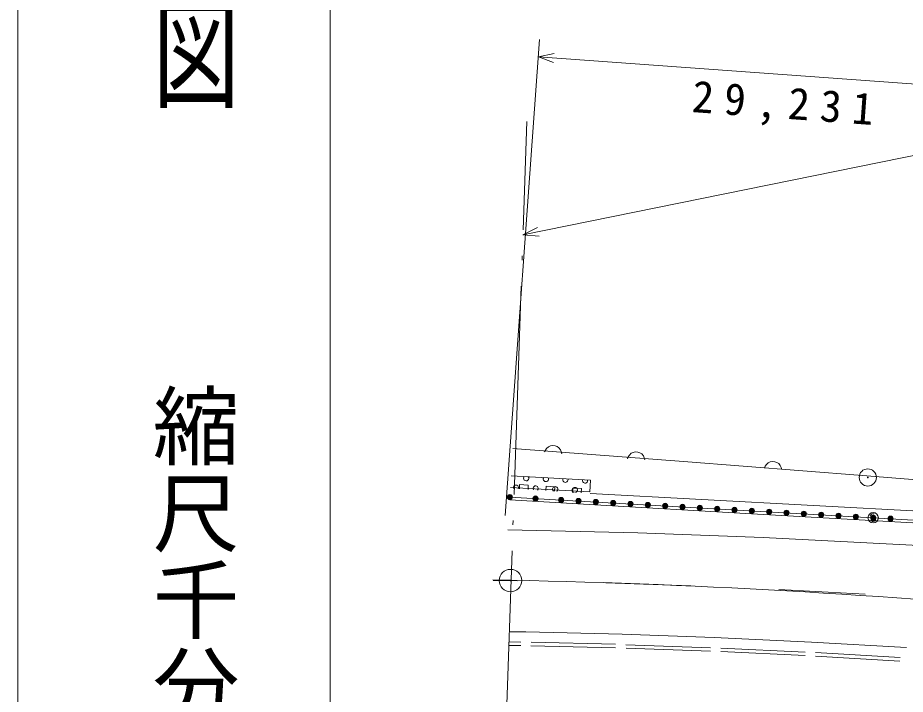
# Model space of a CAD drawing. Units: millimetres, scale not verified. Extents: x 40000 to 680000, y 20000 to 380000.
# Drawn here: x 40000 to 91126, y 273048 to 312003 of the extents above; entities that cross this region are included whole.
import ezdxf
from ezdxf.enums import TextEntityAlignment as Align

# ---------------------------------------------------------------- set-up
doc = ezdxf.new("R2010")
doc.units = ezdxf.units.MM
doc.header["$LTSCALE"] = 1000
doc.linetypes.add('LONG_DASHED_DOTTED', pattern=[15.25, 12, -1.5, 0.25, -1.5])
for name, color, linetype, lineweight in [('S-BGD', 7, 'Continuous', 13), ('S-BGD-HTXT', 7, 'Continuous', 13), ('S-TTL', 2, 'Continuous', 13)]:
    doc.layers.add(name, color=color, linetype=linetype, lineweight=lineweight)
doc.styles.add('@ＭＳ ゴシック', font='')
doc.styles.add('ＭＳ ゴシック', font='')
doc.styles.get('@ＭＳ ゴシック').set_extended_font_data('@MS Gothic')
doc.styles.get('ＭＳ ゴシック').set_extended_font_data('MS Gothic')

msp = doc.modelspace()

# ---------------------------------------------------------------- linework, layer by layer
at = {"layer": 'S-BGD'}
for p, q in [((69101, 299504), (351370, 356884)), ((70064, 310744), (68081, 283336)), ((69992, 309747), (70908, 309938)), ((99146, 307637), (69992, 309747)), ((70871, 309424), (69992, 309747)), ((69101, 299504), (69932, 299934)), ((70035, 299429), (69101, 299504)), ((70571, 287303), (70687, 287351)), ((70687, 287351), (70807, 287374)), ((70807, 287374), (70961, 287357)), ((70961, 287357), (71075, 287310)), ((68522, 287207), (73051, 286859)), ((70344, 287002), (70395, 287112)), ((70395, 287112), (70465, 287203)), ((70465, 287203), (70571, 287303)), ((71075, 287310), (71178, 287239)), ((71178, 287239), (71263, 287120)), ((71263, 287120), (71313, 287017)), ((71313, 287017), (71338, 286898)), ((73051, 286859), (78344, 286446)), ((75239, 286817), (75340, 286921)), ((75340, 286921), (75453, 286975)), ((75453, 286975), (75572, 287003)), ((75572, 287003), (75727, 286995)), ((75727, 286995), (75843, 286953)), ((75843, 286953), (75949, 286887)), ((75949, 286887), (76040, 286772)), ((75127, 286610), (75174, 286723)), ((75174, 286723), (75239, 286817)), ((76040, 286772), (76095, 286671)), ((76095, 286671), (76126, 286554)), ((78344, 286446), (88672, 285653)), ((83128, 286273), (83231, 286375)), ((83231, 286375), (83345, 286426)), ((83345, 286426), (83465, 286452)), ((83465, 286452), (83619, 286440)), ((83619, 286440), (83734, 286396)), ((83734, 286396), (83839, 286328)), ((83839, 286328), (83928, 286211)), ((83011, 286069), (83060, 286180)), ((83060, 286180), (83128, 286273)), ((83928, 286211), (83980, 286109)), ((83980, 286109), (84008, 285991)), ((68425, 285628), (72998, 285384)), ((72998, 285384), (72947, 284713)), ((88672, 285653), (94945, 285142)), ((68384, 284959), (72947, 284713)), ((68914, 285121), (68898, 284872)), ((69413, 285089), (68914, 285121)), ((69397, 284839), (69413, 285089)), ((70447, 285022), (70431, 284773)), ((70946, 284990), (70447, 285022)), ((70930, 284741), (70946, 284990)), ((71980, 284923), (71964, 284674)), ((72479, 284891), (71980, 284923)), ((72463, 284642), (72479, 284891)), ((71302, 284233), (68350, 284400)), ((72980, 284608), (100221, 283137)), ((72924, 283971), (68340, 284238)), ((95271, 282873), (71302, 284233)), ((82275, 283430), (72924, 283971)), ((92263, 282880), (82275, 283430)), ((89147, 283385), (89134, 283349)), ((89134, 283349), (89139, 283315)), ((89139, 283315), (89145, 283293)), ((89145, 283293), (89162, 283266)), ((89176, 283413), (89147, 283385)), ((89162, 283266), (89186, 283253)), ((89212, 283431), (89176, 283413)), ((89186, 283253), (89365, 283191)), ((89258, 283440), (89212, 283431)), ((89290, 283440), (89258, 283440)), ((89314, 283433), (89290, 283440)), ((89333, 283419), (89314, 283433)), ((89190, 283026), (89163, 283056)), ((89218, 283009), (89190, 283026)), ((89248, 283001), (89218, 283009)), ((89278, 283002), (89248, 283001)), ((89346, 283015), (89278, 283002)), ((89389, 283037), (89346, 283015)), ((89365, 283191), (89387, 283168)), ((89387, 283168), (89406, 283133)), ((89405, 283068), (89389, 283037)), ((89410, 283097), (89405, 283068)), ((89406, 283133), (89410, 283097)), ((68234, 282507), (75727, 282334)), ((82935, 282067), (75727, 282334)), ((82935, 282067), (93947, 281505)), ((68767, 279577), (67385, 279600)), ((78782, 279296), (73869, 279466)), ((83850, 279087), (88816, 278807)), ((69276, 276640), (68317, 276651)), ((74828, 276506), (69276, 276640)), ((74828, 276506), (80123, 276311)), ((80121, 276311), (85719, 276047)), ((68973, 275850), (68290, 275860)), ((68976, 276050), (68297, 276060)), ((74430, 275725), (69564, 275844)), ((74435, 275925), (69569, 276044)), ((79912, 275723), (75028, 275899)), ((79905, 275523), (75042, 275711)), ((80506, 275711), (85369, 275471)), ((85719, 276047), (91190, 275741)), ((85359, 275271), (80496, 275511)), ((90818, 274960), (85947, 275249)), ((85959, 275448), (90829, 275160))]:
    msp.add_line(p, q, dxfattribs=at)
at = {"layer": 'S-BGD', "linetype": 'LONG_DASHED_DOTTED'}
msp.add_line((66496, 223592), (69325, 306033), dxfattribs=at)
at = {"layer": 'S-BGD'}
for centre, radius in [((88970, 285530), 498), ((88970, 285530), 15), ((68350, 284400), 149), ((68350, 284400), 132), ((68350, 284400), 115), ((68350, 284400), 96.7), ((68350, 284400), 79.5), ((68350, 284400), 58.5), ((68350, 284400), 40.5), ((68350, 284400), 23.2), ((68350, 284400), 4.5), ((69826, 284317), 149), ((69826, 284317), 132), ((69826, 284317), 115), ((69826, 284317), 96.7), ((69826, 284317), 79.5), ((69826, 284317), 58.5), ((69826, 284317), 40.5), ((69826, 284317), 23.2), ((69826, 284317), 4.5), ((71302, 284233), 149), ((71302, 284233), 149), ((71302, 284233), 132), ((71302, 284233), 132), ((71302, 284233), 115), ((71302, 284233), 115), ((71302, 284233), 96.7), ((71302, 284233), 96.7), ((71302, 284233), 79.5), ((71302, 284233), 79.5), ((71302, 284233), 58.5), ((71302, 284233), 58.5), ((71302, 284233), 40.5), ((71302, 284233), 40.5), ((72301, 284177), 149), ((72301, 284177), 132), ((72301, 284177), 115), ((72301, 284177), 96.7), ((73300, 284120), 149), ((71302, 284233), 23.2), ((71302, 284233), 23.2), ((71302, 284233), 4.5), ((71302, 284233), 4.5), ((72301, 284177), 79.5), ((72301, 284177), 58.5), ((72301, 284177), 40.5), ((72301, 284177), 23.2), ((72301, 284177), 4.5), ((73300, 284120), 132), ((73300, 284120), 115), ((73300, 284120), 96.7), ((73300, 284120), 79.5), ((73300, 284120), 58.5), ((73300, 284120), 40.5), ((73300, 284120), 23.2), ((73300, 284120), 4.5), ((74299, 284063), 149), ((74299, 284063), 132), ((74299, 284063), 115), ((74299, 284063), 96.7), ((74299, 284063), 79.5), ((74299, 284063), 58.5), ((74299, 284063), 40.5), ((74299, 284063), 23.2), ((74299, 284063), 4.5), ((75298, 284007), 149), ((75298, 284007), 132), ((75298, 284007), 115), ((75298, 284007), 96.7), ((75298, 284007), 79.5), ((75298, 284007), 58.5), ((75298, 284007), 40.5), ((75298, 284007), 23.2), ((75298, 284007), 4.5), ((76297, 283950), 149), ((76297, 283950), 132), ((76297, 283950), 115), ((76297, 283950), 96.7), ((76297, 283950), 79.5), ((76297, 283950), 58.5), ((76297, 283950), 40.5), ((76297, 283950), 23.2), ((76297, 283950), 4.5), ((77296, 283893), 149), ((77296, 283893), 132), ((77296, 283893), 115), ((77296, 283893), 96.7), ((77296, 283893), 79.5), ((77296, 283893), 58.5), ((77296, 283893), 40.5), ((77296, 283893), 23.2), ((77296, 283893), 4.5), ((78295, 283836), 149), ((78295, 283836), 132), ((78295, 283836), 115), ((78295, 283836), 96.7), ((78295, 283836), 79.5), ((78295, 283836), 58.5), ((78295, 283836), 40.5), ((78295, 283836), 23.2), ((78295, 283836), 4.5), ((79294, 283780), 149), ((79294, 283780), 132), ((79294, 283780), 115), ((79294, 283780), 96.7), ((79294, 283780), 79.5), ((79294, 283780), 58.5), ((79294, 283780), 40.5), ((79294, 283780), 23.2), ((79294, 283780), 4.5), ((80293, 283723), 149), ((80293, 283723), 132), ((80293, 283723), 115), ((80293, 283723), 96.7), ((80293, 283723), 79.5), ((80293, 283723), 58.5), ((80293, 283723), 40.5), ((81292, 283666), 149), ((81292, 283666), 132), ((81292, 283666), 115), ((81292, 283666), 96.7), ((82291, 283609), 149), ((80293, 283723), 23.2), ((80293, 283723), 4.5), ((81292, 283666), 79.5), ((81292, 283666), 58.5), ((81292, 283666), 40.5), ((81292, 283666), 23.2), ((81292, 283666), 4.5), ((82291, 283609), 132), ((82291, 283609), 115), ((82291, 283609), 96.7), ((82291, 283609), 79.5), ((82291, 283609), 58.5), ((82291, 283609), 40.5), ((82291, 283609), 23.2), ((82291, 283609), 4.5), ((83290, 283553), 149), ((83290, 283553), 132), ((83290, 283553), 115), ((83290, 283553), 96.7), ((83290, 283553), 79.5), ((83290, 283553), 58.5), ((83290, 283553), 40.5), ((83290, 283553), 23.2), ((83290, 283553), 4.5), ((84289, 283496), 149), ((84289, 283496), 132), ((84289, 283496), 115), ((84289, 283496), 96.7), ((84289, 283496), 79.5), ((84289, 283496), 58.5), ((84289, 283496), 40.5), ((84289, 283496), 23.2), ((84289, 283496), 4.5), ((85288, 283439), 149), ((85288, 283439), 132), ((85288, 283439), 115), ((85288, 283439), 96.7), ((85288, 283439), 79.5), ((85288, 283439), 58.5), ((85288, 283439), 40.5), ((85288, 283439), 23.2), ((85288, 283439), 4.5), ((86287, 283383), 149), ((86287, 283383), 132), ((86287, 283383), 115), ((86287, 283383), 96.7), ((86287, 283383), 79.5), ((86287, 283383), 58.5), ((86287, 283383), 40.5), ((86287, 283383), 23.2), ((86287, 283383), 4.5), ((87286, 283326), 149), ((87286, 283326), 132), ((87286, 283326), 115), ((87286, 283326), 96.7), ((87286, 283326), 79.5), ((87286, 283326), 58.5), ((87286, 283326), 40.5), ((87286, 283326), 23.2), ((87286, 283326), 4.5), ((88285, 283269), 149), ((88285, 283269), 132), ((88285, 283269), 115), ((88285, 283269), 96.7), ((88285, 283269), 79.5), ((88285, 283269), 58.5), ((88285, 283269), 40.5), ((88285, 283269), 23.2), ((88285, 283269), 4.5), ((89278, 283211), 298), ((89284, 283212), 149), ((89284, 283212), 132), ((89284, 283212), 115), ((89284, 283212), 96.7), ((89284, 283212), 79.5), ((89284, 283212), 58.5), ((89284, 283212), 40.5), ((90283, 283156), 149), ((90283, 283156), 132), ((90283, 283156), 115), ((90283, 283156), 96.7), ((89284, 283212), 23.2), ((89284, 283212), 4.5), ((90283, 283156), 79.5), ((90283, 283156), 58.5), ((90283, 283156), 40.5), ((90283, 283156), 23.2), ((90283, 283156), 4.5), ((68385, 279593), 647), ((68385, 279593), 19.5)]:
    msp.add_circle(centre, radius, dxfattribs=at)
for centre, radius, start, end in [((69290, 285486), 149, 137.1012, 36.7949), ((70420, 285442), 149, 144.773, 29.1231), ((71551, 285398), 149, 151.843, 22.053), ((72681, 285354), 149, 158.5239, 15.3722), ((68702, 284943), 149, 333.3334, 199.2839), ((69833, 284899), 149, 320.6373, 211.98), ((70963, 284854), 149, 305.4187, 227.1986), ((72094, 284810), 149, 280.6732, 251.9441), ((58937, -170283), 450000, 80.30029, 88.92566)]:
    msp.add_arc(centre, radius, start, end, dxfattribs=at)
at = {"layer": 'S-BGD-HTXT'}
msp.add_line((58000, 370000), (58000, 20000), dxfattribs=at)
at = {"layer": 'S-TTL'}
msp.add_line((40000, 380000), (40000, 20000), dxfattribs=at)

# ---------------------------------------------------------------- texts
at = {"layer": 'S-BGD', "insert": (78763, 306104), "char_height": 1833, "attachment_point": 7, "rotation": 355.9, "style": 'ＭＳ ゴシック'}
msp.add_mtext('\\T1.48;29,231', dxfattribs=at)
at = {"layer": 'S-BGD-HTXT', "style": '@ＭＳ ゴシック', "width": 1.4}
msp.add_text('平  面  図', height=3666, rotation=270, dxfattribs=at).set_placement((47277, 341475), align=Align.BOTTOM_LEFT)
at = {"layer": 'S-BGD-HTXT', "style": '@ＭＳ ゴシック'}
msp.add_text('縮尺千分の一', height=3666, rotation=270, dxfattribs=at).set_placement((47277, 291030), align=Align.BOTTOM_LEFT)

doc.saveas('drawing.dxf')
